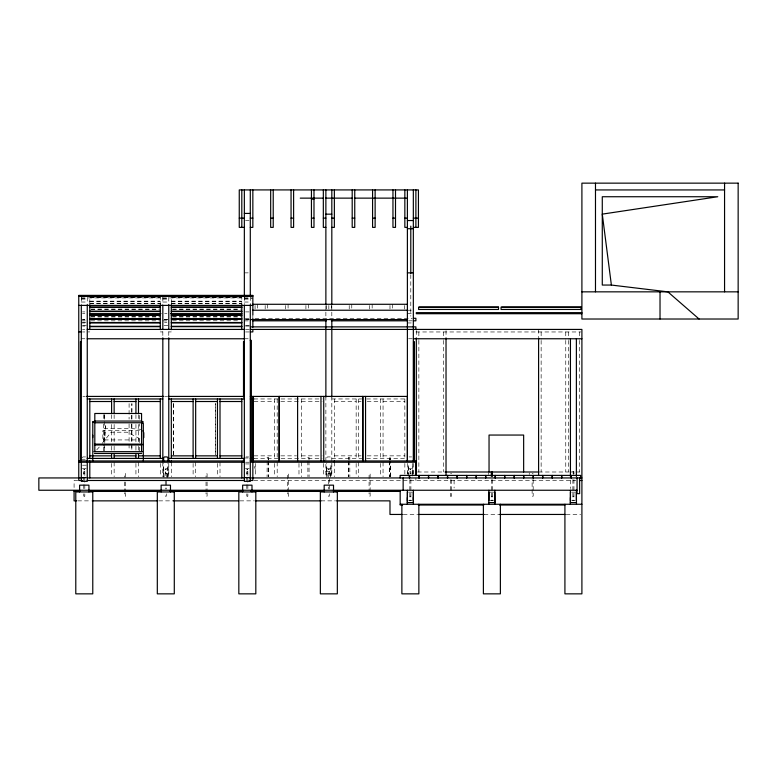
<?xml version="1.0" encoding="UTF-8"?>
<svg xmlns="http://www.w3.org/2000/svg" width="777" height="777" viewBox="0 0 777 777"><rect width="100%" height="100%" fill="white"/><g stroke="black" fill="none" stroke-linecap="round" stroke-linejoin="round"><path stroke-width="0.58" stroke-dasharray="3.88 2.91" d="M167.57 477.369L167.929 466.89M167.764 477.369L167.929 463.374M330.623 477.175L330.973 466.89M330.827 476.087L330.973 463.374M412.16 476.087L412.49 466.89M412.393 473.902L412.49 463.374M163.84 477.185L163.675 463.374M326.884 477.369L326.719 463.374M408.381 476.252L408.246 463.374M104.71 443.949L104.409 449.825A3.341 2.554 0 0 1 104.235 450.767L104.409 443.949M104.769 442.773L105.41 423.873M104.409 438.15A3.341 2.554 0 0 1 103.526 439.996L104.409 438.15L105.614 426.252L104.409 432.206L104.409 442.773M99.291 447.037L95.921 450.767M102.243 443.327L111.101 432.206L127.331 432.206L140.452 439.092M82.158 457.721L82.954 456.925L85.606 456.925M326.719 457.721L327.515 456.925L330.176 456.925L330.973 457.721M245.542 220.493L249.106 220.493M244.347 272.863L249.106 272.863M89.802 297.737L160.285 297.737M171.319 297.737L241.802 297.737M81.177 297.912L251.631 297.912M81.313 298.271L87.257 298.271M162.83 298.271L168.774 298.271M244.347 298.271L252.846 298.271M81.313 299.106L87.257 299.106M162.83 299.106L168.774 299.106M244.347 299.106L250.291 299.106M89.802 301.155L160.285 301.155M171.319 301.155L241.802 301.155M89.802 301.515L160.285 301.515M171.319 301.515L241.802 301.515M81.313 302.03L87.257 302.03M162.83 302.03L168.774 302.03M244.347 302.03L250.291 302.03M89.802 303.263L160.285 303.263M171.319 303.263L241.802 303.263M89.802 303.622L160.285 303.622M171.319 303.622L241.802 303.622M90.996 309.081L160.285 309.081M172.513 309.081L241.802 309.081M90.996 309.431L159.091 309.431M172.513 309.431L239.413 309.431M407.391 310.227L413.335 310.227M82.498 311.898L84.878 311.898M245.542 311.898L249.106 311.898M82.498 313.626L84.878 313.626M164.598 313.626L167.006 313.626M407.391 313.626L412.15 313.626M90.996 316.637L160.285 316.637M172.513 316.637L241.802 316.637M90.996 316.997L159.091 316.997M172.513 316.997L239.413 316.997M245.26 318.288L248.893 318.288M254.943 318.288L412.257 318.288M82.498 319.57L84.878 319.57M164.015 319.57L167.589 319.57M245.542 319.57L249.106 319.57M82.498 319.745L84.878 319.745M164.015 319.745L167.589 319.745M245.542 319.745L249.106 319.745M81.313 320.882L86.004 320.823M90.841 320.823L159.683 320.823M162.83 320.882L167.589 320.882M172.513 320.775L239.413 320.775M244.347 320.882L249.106 320.882M408.644 320.823L412.266 320.823M82.381 322.261L86.004 322.261M164.51 322.261L166.929 322.261M81.313 322.96L84.878 322.96M407.391 322.96L412.15 322.96M82.498 325.631L87.257 325.631M164.015 325.631L168.774 325.631M245.542 325.631L250.291 325.631M82.498 326.068L84.878 326.068M245.542 326.068L249.106 326.068M82.498 329.419L84.878 329.419M245.542 329.419L249.106 329.419M82.498 331.954L84.878 331.954M88.102 331.915L89.802 331.915M160.285 331.915L162.83 331.915M168.774 331.915L171.319 331.915M245.542 331.954L249.106 331.954M415.889 331.964L581.05 331.964M81.313 338.762L84.878 338.762M244.347 338.762L249.106 338.762M408.585 338.762L412.15 338.762M82.877 396.416L85.295 396.416M164.996 396.416L167.414 396.416M253.894 398.96L322.115 398.96M331.818 398.96L361.81 398.96M366.608 398.96L407.391 398.96M254.05 401.515L274.64 401.515M280.818 401.515L298.98 401.515M301.534 401.515L322.115 401.515M334.363 401.515L356.157 401.515M358.712 401.515L361.13 401.515M367.181 401.515L380.507 401.515M383.051 401.515L404.846 401.515M139.481 430.633L102.846 430.633L102.846 439.937L139.481 439.937M254.05 455.856L274.64 455.856M280.818 455.856L296.561 455.856M301.534 455.856L322.115 455.856M334.363 455.856L356.157 455.856M358.712 455.856L361.13 455.856M367.181 455.856L380.507 455.856M383.051 455.856L404.846 455.856M245.998 456.925L248.65 456.925M409.042 456.925L411.693 456.925M390.52 457.556L390.52 459.955L390.627 457.556L389.345 457.556L389.345 459.955M244.347 457.983L249.106 457.983M253.894 458.411L322.115 458.411M331.818 458.411L361.81 458.411M366.608 458.411L407.391 458.411M81.313 459.256L86.062 459.256M245.542 462.228L249.106 462.228M245.542 463.927L249.106 463.927M82.498 465.2L87.257 465.2M82.372 468.424L86.189 468.424M245.415 468.424L249.232 468.424M84.79 471.571L83.77 471.571L83.751 483.556M247.834 471.571L246.814 471.571L246.795 483.556M325.874 471.62L331.818 471.62M417.521 471.998L446.027 471.998M538.597 471.998L568.609 471.998M569.813 471.998L574.65 471.998M575.854 471.998L581.05 471.998M83.77 473.688L84.79 473.688M165.287 473.688L166.317 473.688M246.814 473.688L247.834 473.688M328.331 473.688L329.361 473.688M409.858 473.688L410.878 473.688M450.611 473.688L451.641 473.688M532.138 473.688L533.158 473.688M572.892 473.688L573.921 473.688M82.527 477.253L86.033 477.253M245.571 477.253L249.077 477.253M82.692 477.36L85.917 477.36M245.687 477.36L248.961 477.36M82.527 477.554L86.033 477.554M245.571 477.554L249.077 477.554M83.693 477.729L85.917 477.748M248.961 477.748L245.687 477.748L249.767 477.768M83.79 477.768L86.723 477.768M81.838 477.942L86.062 477.942M244.347 477.942L249.213 477.942M77.729 480.487L74.087 480.487L74.087 490.675M253.894 480.487L575.844 480.487M408.585 492.162L412.15 492.162M490.102 492.162L493.667 492.162M571.629 492.162L575.194 492.162M84.79 496.192L83.77 496.192L83.751 493.832M247.834 496.192L246.814 496.192L246.795 493.832M409.858 496.192L410.878 496.192M450.611 496.192L451.641 496.192L451.66 479.613M491.375 496.192L492.404 496.192M572.892 496.192L573.921 496.192M408.585 500.65L412.15 500.65M490.102 500.65L493.667 500.65M571.629 500.65L575.194 500.65M77.719 500.864L91.035 500.864M158.809 500.864L173.339 500.864M239.908 500.864L254.429 500.864M320.998 500.864L335.518 500.864M403.263 514.452L417.744 514.452M484.129 514.452L499.825 514.452M566.21 514.452L580.691 514.452M141.735 429.36L131.517 428.622L103.292 428.535L103.292 430.633M163.675 466.89L164.025 477.175M408.236 466.89L408.537 474.028M326.719 466.89L327.049 476.252M254.302 466.423L255.39 469.561M104.235 414.384L105.118 420.308M579.351 331.964L579.351 339.209M579.351 340.413L579.351 471.998M573.941 473.989L573.941 471.571L572.892 471.571L572.882 473.989M573.941 479.613L573.941 500.631M573.407 471.998L573.407 474.543M572.882 479.613L572.882 500.631M570.435 480.099L570.435 488.558M568.317 331.964L568.317 339.209M568.317 340.413L568.317 471.998M565.763 331.964L565.763 339.209M565.763 340.413L565.763 471.998M541.142 331.964L541.142 339.209M541.142 340.413L541.142 471.998M538.597 329.419L538.597 336.8M533.177 479.613L533.177 496.192L532.138 496.192L532.119 479.613M529.254 472.843L529.254 474.543M492.414 479.613L492.414 500.631M491.355 479.613L491.355 500.631M488.49 472.843L488.49 474.543M454.098 480.176L454.098 488.014M450.592 479.613L450.592 496.192M446.027 330.623L446.027 336.8M443.482 331.964L443.482 339.209M443.482 340.413L443.482 471.998M418.861 331.964L418.861 339.209M418.861 340.413L418.861 471.998M416.307 330.623L416.307 336.8M415.889 477.942L415.889 480.487M413.335 463.374L413.335 474.358M412.917 474.378L412.917 469.065L412.276 468.424L408.459 468.424L407.818 469.065L407.818 474.378M410.79 274.776L410.79 316.171M410.897 473.989L410.897 471.571L409.858 471.571L409.838 473.989M410.897 479.613L410.897 500.631M409.838 479.613L409.838 500.631M407.391 463.374L407.391 474.358M404.846 398.96L404.846 458.411M404.846 463.442L404.846 474.31M404.419 305.468L404.419 309.032M392.531 304.283L392.531 309.032M389.986 305.468L389.986 309.032M389.452 457.556L389.452 459.955M389.452 461.159L389.452 476.738M389.345 461.159L389.345 476.738M383.051 398.96L383.051 458.411M383.051 462.228L383.051 476.728M380.507 398.96L380.507 458.411M380.507 463.442L380.507 476.728M372.154 304.283L372.154 309.032M370.134 491.462L370.134 473.688L369.094 473.688L369.075 491.462M370.134 492.647L370.134 496.192L369.094 496.192L369.075 492.647M369.609 305.468L369.609 309.032M358.712 398.96L358.712 458.411M358.712 462.228L358.712 476.728M356.157 398.96L356.157 458.411M356.157 463.442L356.157 476.728M351.777 304.283L351.777 309.032M349.757 459.955L349.864 457.556L348.591 457.556L348.591 459.955M349.757 461.159L349.864 476.738M349.223 305.468L349.223 309.032M348.698 457.556L348.698 459.955M348.698 461.159L348.698 476.738M348.591 461.159L348.591 476.738M334.363 398.96L334.363 458.411M334.363 462.228L334.363 476.728M331.818 306.031L331.818 310.868M331.818 312.072L331.818 318.114M331.818 396.416L331.818 462.218M331.818 463.16L331.818 475.524M331.39 304.283L331.39 309.032M331.39 475.437L331.39 469.065L330.759 468.424L326.932 468.424L326.301 469.065L326.301 475.437M329.38 489.092L329.38 471.571L328.331 471.571L328.312 489.092M329.38 493.832L329.38 496.192L328.331 496.192L328.312 493.832M328.846 305.468L328.846 309.032M326.301 305.468L326.301 309.032M325.874 306.031L325.874 310.868M325.874 312.072L325.874 318.114M325.874 396.416L325.874 475.524M323.329 463.442L323.329 476.728M308.993 459.955L309.1 457.556L307.828 457.556L307.935 459.955M308.993 461.159L309.1 476.738M308.469 304.283L308.469 309.032M307.828 461.159L307.935 476.738M305.915 305.468L305.915 309.032M301.534 398.96L301.534 458.411M301.534 462.228L301.534 476.728M298.98 463.442L298.98 476.728M288.617 491.462L288.617 473.688L287.568 473.688L287.558 491.462M288.617 492.647L288.617 496.192L287.568 496.192L287.558 492.647M288.082 304.283L288.082 309.032M285.538 305.468L285.538 309.032M277.185 398.96L277.185 458.411M277.185 462.228L277.185 476.728M274.64 398.96L274.64 458.411M274.64 463.442L274.64 476.728M268.337 459.955L268.337 457.556L267.065 457.556L267.171 459.955M268.337 461.159L268.337 476.738M268.23 457.556L268.23 459.955M268.23 461.159L268.23 476.738M267.706 304.283L267.706 309.032M267.171 461.159L267.065 476.738M265.161 305.468L265.161 309.032M257.624 304.283L257.624 309.032M255.39 463.442L255.39 476.728M255.07 305.468L255.07 309.032M252.846 315.433L252.846 317.842M250.291 296.639L250.291 304.584M247.853 471.571L247.853 483.556M247.853 484.761L247.853 489.092M247.853 493.832L247.853 496.192M246.795 484.761L246.795 489.092M244.347 296.639L244.347 304.584M241.802 306.225L241.802 297.3L171.319 297.377L171.319 304.584M220.008 462.228L220.008 476.728M217.463 463.442L217.463 476.728M215.501 403.584L215.414 454.982L215.394 403.584M207.09 477.243L207.09 473.688L206.051 473.688L206.031 477.243M207.09 481.983L207.09 491.462M207.09 492.647L207.09 496.192L206.051 496.192L206.031 492.647M206.031 481.983L206.031 491.462M195.668 462.228L195.668 476.728M193.114 463.442L193.114 476.728M173.679 403.584L173.698 454.982M173.572 403.584L173.592 454.982M171.319 462.228L171.319 476.728M168.774 297.3L168.774 304.584M168.774 331.653L168.774 336.587M168.774 463.442L168.774 476.728M168.347 476.505L168.347 469.065L167.715 468.424L163.889 468.424L163.257 469.065L163.257 476.505M166.336 477.243L166.336 471.571L165.287 471.571L165.268 477.243M166.336 481.157L166.336 489.092M166.336 493.832L166.336 496.192L165.287 496.192L165.268 493.832M165.268 481.157L165.268 489.092M162.83 297.3L162.83 304.584M162.83 331.653L162.83 336.587M162.83 462.228L162.83 476.728M160.285 306.225L160.285 297.3L89.802 297.377L89.802 304.584M160.285 463.442L160.285 476.728M139.627 439.16L139.627 442.569M139.627 447.115L139.627 451.66M139.297 415.336L139.297 420.308M139.297 423.873L139.297 426.252M138.491 414.733L138.491 419.59M138.491 424.436L138.491 445.066M138.491 446.28L138.491 451.126M138.491 462.228L138.491 476.728M135.936 414.733L135.936 419.59M135.936 424.436L135.936 445.066M135.936 446.28L135.936 451.126M135.936 463.442L135.936 476.728M131.876 419.124L131.876 403.584L131.769 419.124M131.876 423.902L131.876 443.026M131.876 444.221L131.876 450.204L131.75 444.221M131.75 423.902L131.769 443.026M129.099 403.584L129.079 419.124M129.079 423.902L129.099 443.026M129.079 444.221L129.099 450.204M125.573 477.243L125.573 473.688L124.534 473.688L124.514 477.243M125.573 481.983L125.573 491.462M125.573 492.647L125.573 496.192L124.534 496.192L124.514 492.647M124.514 481.983L124.514 491.462M114.141 414.733L114.141 419.59M114.141 424.436L114.141 445.066M114.141 446.28L114.141 451.126M114.141 462.228L114.141 476.728M111.597 414.733L111.597 419.59M111.597 424.436L111.597 445.066M111.597 446.28L111.597 451.126M111.597 463.442L111.597 476.728M104.409 415.336L104.409 420.308M104.409 421.493L104.409 426.252M103.526 414.646L103.526 419.454M103.526 423.97L103.526 445.707M103.526 446.901L103.526 451.67M87.257 297.3L87.257 304.584M84.81 471.571L84.81 483.556M84.81 484.761L84.81 489.092M84.81 493.832L84.81 496.192M83.751 484.761L83.751 489.092M81.313 297.3L81.313 304.584M83.829 469.551L84.732 469.852L83.829 469.551M83.829 472.95L84.732 473.242L83.829 472.95M165.346 469.551L166.259 469.852L165.346 469.551M165.346 472.95L166.259 473.242L165.346 472.95M246.872 469.551L247.776 469.852L246.872 469.551M246.872 472.95L247.776 473.242L246.872 472.95M328.389 469.551L329.302 469.852L328.389 469.551M328.389 472.95L329.302 473.242L328.389 472.95M409.916 469.551L410.819 469.852L409.916 469.551M409.916 472.95L410.819 473.242L409.916 472.95M390.627 476.738L390.627 461.159L390.52 476.738"/><path stroke-width="1.17" d="M92.725 437.597L92.832 435.227M143.803 437.626L143.803 432.954L143.026 430.633M142.764 444.842L142.764 444.25M95.241 451.32L94.813 451.67L94.813 413.481L141.56 413.481L141.56 451.67M94.26 422.503L92.813 421.901L94.26 421.309M141.861 421.309L143.318 421.901L141.861 422.503M595.483 189.938L724.562 189.938M300.243 198.135L323.115 198.135M325.524 198.135L352.01 198.135M354.419 198.135L407.391 198.135M311.441 199.174L313.986 199.174M244.347 213.422L250.291 213.422M325.874 214.17L331.818 214.17M239.258 218.133L244.347 218.133M250.291 218.133L252.846 218.133M270.678 218.133L273.222 218.133M291.054 218.133L293.609 218.133M311.441 218.133L313.986 218.133M323.329 218.133L325.874 218.133M331.818 218.133L334.363 218.133M352.195 218.133L354.749 218.133M372.581 218.133L375.126 218.133M392.958 218.133L395.503 218.133M404.846 218.133L407.391 218.133M413.335 218.133L418.434 218.133M407.391 220.542L413.335 220.542M244.347 227.379L239.258 227.379L239.258 189.918L418.434 189.918L418.434 227.379L413.335 227.379M250.291 227.379L252.846 227.379L252.846 189.918M325.874 227.379L323.329 227.379L323.329 189.918M331.818 227.379L334.363 227.379L334.363 189.918M407.391 227.379L404.846 227.379L404.846 189.918M407.391 228.7L413.335 228.7M407.391 272.863L413.335 272.863M611.382 285.052L602.282 285.052L602.282 196.736L717.773 196.736L602.282 214.131L611.382 285.052L667.841 291.841L699.086 319.017M581.905 291.841L738.15 291.841M78.759 295.784L252.846 295.784M78.759 296.144L252.846 296.144M252.71 304.283L407.391 304.283M78.759 305.39L252.846 305.39M89.802 307.041L160.285 307.041M171.319 307.041L241.802 307.041M419.211 307.226L497.911 307.226M501.66 307.226L580.361 307.226M89.802 307.401L160.285 307.401M171.319 307.401L241.802 307.401M252.71 310.227L407.391 310.227M89.802 311.179L160.285 311.179M171.319 311.179L241.802 311.179M89.802 311.538L160.285 311.538M171.319 311.538L241.802 311.538M581.905 312.645L416.307 312.645L416.307 313.714L581.905 313.714M89.666 313.626L160.965 313.626M170.639 313.626L241.938 313.626M89.802 314.967L160.285 314.967M171.319 314.967L241.802 314.967M89.802 315.316L160.285 315.316M171.319 315.316L241.802 315.316M413.461 318.288L415.889 318.288L415.889 320.823L413.471 320.823M89.802 318.745L160.285 318.745M171.319 318.745L241.802 318.745M89.802 319.104L160.285 319.104M171.319 319.104L241.802 319.104M250.291 319.57L407.391 319.57M252.846 320.823L326.515 320.823M331.342 320.823L407.43 320.823M89.802 322.523L160.285 322.523M171.319 322.523L241.802 322.523M89.802 322.882L160.285 322.882M171.319 322.882L241.802 322.882M89.802 326.311L160.285 326.311M171.319 326.311L241.802 326.311M89.802 326.661L160.285 326.661M171.319 326.661L241.802 326.661M250.291 326.874L415.889 326.874L415.889 329.419M87.257 329.419L244.347 329.419M250.291 329.419L581.905 329.419L581.905 593.851L564.918 593.851L564.918 504.263M78.759 331.915L81.313 331.915M250.291 331.915L252.846 331.915L252.846 329.497M87.257 338.762L244.347 338.762M413.335 338.762L581.905 338.762M250.291 340.355L251.359 340.355L251.359 460.955M81.313 341.627L80.458 341.627L80.458 461.023M244.347 341.627L243.502 341.627L243.502 397.105M86.5 396.416L163.792 396.416M168.23 396.416L244.347 396.416M250.291 396.416L407.391 396.416M87.257 398.96L162.83 398.96M168.774 398.96L244.347 398.96M250.291 398.96L253.894 398.96M89.802 401.515L111.597 401.515M114.141 401.515L135.936 401.515M138.491 401.515L160.285 401.515M171.319 401.515L193.114 401.515M195.668 401.515L217.463 401.515M220.008 401.515L241.802 401.515M94.92 421.056L141.2 421.056M93.638 421.862L92.784 421.862L92.784 460.926M94.92 422.756L141.2 422.756M94.726 444.123L141.375 444.123M94.726 444.968L141.375 444.968M93.988 451.67L142.385 451.67M94.483 453.467L141.618 453.467M89.802 455.856L111.597 455.856M114.141 455.856L135.936 455.856M138.491 455.856L160.285 455.856M171.319 455.856L193.114 455.856M195.668 455.856L217.463 455.856M220.008 455.856L241.802 455.856M87.257 458.411L162.83 458.411M168.774 458.411L244.347 458.411M250.291 458.411L253.894 458.411M78.759 460.955L244.347 460.955M250.291 460.955L415.889 460.955L415.889 475.524M78.759 462.228L244.347 462.228M250.291 462.228L415.889 462.228M445.318 471.998L538.383 471.998M82.391 477.942L38.85 477.942L38.85 490.248L577.068 490.248M87.228 477.942L244.386 477.942M249.213 477.942L581.905 477.942M82.391 480.487L78.759 480.487L78.759 295.386L252.846 295.386L252.846 315.035M87.228 480.487L244.386 480.487M249.213 480.487L252.846 480.487L252.846 460.955M579.477 480.487L581.905 480.487M80.148 490.675L74.087 490.675L74.087 500.864L76.515 500.864M88.636 490.675L161.373 490.675M169.852 490.675L242.589 490.675M251.078 490.675L323.805 490.675M333.508 490.675L400.174 490.675L400.174 505.011L402.603 505.011M74.087 491.423L80.148 491.423M88.636 491.423L161.373 491.423M169.852 491.423L242.589 491.423M251.078 491.423L323.805 491.423M333.508 491.423L400.174 491.423M407.391 492.162L407.391 500.65M413.335 492.162L413.335 500.65M488.918 492.162L488.918 500.65M494.862 492.162L494.968 504.263M570.435 492.162L570.435 500.65M576.379 492.162L576.379 500.65M407.391 497.474L407.284 504.263M413.335 497.474L413.442 504.263M570.435 497.474L570.328 504.263M92.249 500.864L157.605 500.864M173.339 500.864L238.694 500.864M255.643 500.864L320.998 500.864M336.732 500.864L389.986 500.864L389.986 514.452L402.059 514.452M407.284 502.564L413.442 502.564L413.335 490.248M488.811 502.564L494.968 502.564M570.328 502.564L576.485 502.564M400.174 504.263L581.905 504.263M418.347 505.011L483.77 505.011M499.524 505.011L564.937 505.011M418.958 514.452L484.129 514.452M499.825 514.452L565.005 514.452M141.861 423.203L142.463 423.212M724.562 183.149L724.562 291.841M660.023 291.841L660.023 319.017M595.483 183.149L595.483 291.841M580.623 477.942L580.623 475.388L571.289 475.388L571.289 477.942M579.623 477.942L579.623 493.648L577.068 493.648L577.068 477.942M576.379 338.762L576.379 476.476M576.379 490.248L576.485 504.263M571.124 477.942L571.124 475.388L561.79 475.388L561.79 477.942M570.435 338.762L570.435 476.476M570.435 490.248L570.435 502.564M561.625 477.942L561.625 475.388L552.282 475.388L552.282 477.942M552.126 477.942L552.126 475.388L542.783 475.388L542.783 477.942M542.628 477.942L542.628 475.388L533.284 475.388L533.284 477.942M538.597 337.869L538.597 475.524M533.129 477.942L533.129 475.388L523.785 475.388L523.785 477.942M523.649 471.998L523.649 435.052L489.044 435.052L489.044 471.998M523.63 477.942L523.63 475.388L514.287 475.388L514.287 477.942M514.121 477.942L514.121 475.388L504.788 475.388L504.788 477.942M504.623 477.942L504.623 475.388L495.289 475.388L495.289 477.942M500.378 504.263L500.378 593.851L483.391 593.851L483.391 504.263M495.124 477.942L495.124 475.388L485.78 475.388L485.78 477.942M494.862 490.248L494.862 502.564M492.414 476.418L492.414 471.571L491.375 471.571L491.355 476.418M488.918 490.248L488.811 504.263M485.625 477.942L485.625 475.388L476.282 475.388L476.282 477.942M476.126 477.942L476.126 475.388L466.783 475.388L466.783 477.942M466.627 477.942L466.627 475.388L457.284 475.388L457.284 477.942M456.963 477.942L456.963 475.388L447.62 475.388L447.62 477.942M447.465 477.942L447.465 475.388L438.121 475.388L438.121 477.942M446.027 337.869L446.027 475.524M437.966 477.942L437.966 475.388L428.622 475.388L428.622 477.942M428.467 477.942L428.467 475.388L419.124 475.388L419.124 477.942M418.968 477.942L418.968 475.388L409.625 475.388L409.625 477.942M418.861 504.263L418.861 593.851L401.874 593.851L401.874 504.263M416.307 337.869L416.307 475.563M415.889 189.918L415.889 227.379M414.403 461.023L414.403 341.627L413.549 341.627L413.549 461.023M413.335 189.918L413.335 461.062M410.79 226.156L410.79 273.591M409.46 477.942L409.46 475.388L400.126 475.388L400.126 477.942M407.391 189.918L407.391 460.955M407.391 490.248L407.391 502.564M407.371 396.416L407.371 460.955M403.146 477.942L403.146 490.248M395.503 189.918L395.503 227.379L392.958 227.379L392.958 189.918M375.126 189.918L375.126 227.379L372.581 227.379L372.581 189.918M365.549 396.416L365.569 460.955M362.878 396.416L362.898 460.955M362.772 396.416L362.791 460.955M354.749 189.918L354.749 227.379L352.195 227.379L352.195 189.918M334.363 460.955L334.363 462.228M333.518 491.948L333.518 485.159L324.174 485.159L324.174 491.948M331.818 189.918L331.818 304.817M331.818 319.328L331.818 396.94M325.874 189.918L325.874 304.817M325.874 319.328L325.874 396.94M323.727 396.416L323.747 460.955M320.95 396.416L321.056 460.955M313.986 189.918L313.986 227.379L311.441 227.379L311.441 189.918M297.601 396.416L297.62 460.955M293.609 189.918L293.609 227.379L291.054 227.379L291.054 189.918M279.254 396.416L279.234 460.955M279.147 396.416L279.128 460.955M273.222 189.918L273.222 227.379L270.678 227.379L270.678 189.918M253.127 460.955L253.127 396.416L253.001 460.955M252.846 318.453L252.846 327.282M252.846 398.96L252.846 458.411M251.991 491.948L251.991 485.159L242.657 485.159L242.657 491.948M250.291 189.918L250.291 295.92M250.291 304.798L250.291 481.332L244.347 481.332L244.347 305.39M244.347 189.918L244.347 295.92M243.502 459.819L243.502 462.228M241.802 189.918L241.802 227.379M241.802 304.691L241.802 329.603M241.802 398.96L241.802 458.411M241.802 462.228L241.802 477.942M220.008 398.96L220.008 458.411M217.463 398.96L217.463 458.411M195.668 398.96L195.668 458.411M193.114 398.96L193.114 458.411M171.319 304.691L171.319 329.603M171.319 398.96L171.319 458.411M171.319 460.955L171.319 462.228M170.474 491.948L170.474 485.159L161.13 485.159L161.13 491.948M168.774 304.642L168.774 329.497M168.774 337.791L168.774 461.023M167.929 461.111L167.929 457.721L167.133 456.925L164.471 456.925L163.675 457.721L163.675 461.111M162.83 305.39L162.83 329.497M162.83 337.791L162.83 461.023M160.285 304.691L160.285 329.603M160.285 398.96L160.285 458.411M143.318 423.164L143.318 460.955M138.491 398.96L138.491 413.519M138.491 453.554L138.491 458.411M135.936 398.96L135.936 413.519M135.936 453.554L135.936 458.411M114.141 398.96L114.141 413.519M114.141 453.554L114.141 458.411M111.597 398.96L111.597 413.519M111.597 453.554L111.597 458.411M89.802 304.691L89.802 329.603M89.802 398.96L89.802 458.411M89.802 460.955L89.802 477.942M88.947 491.948L88.947 485.159L79.613 485.159L79.613 491.948M87.257 304.798L87.257 481.332L81.313 481.332L81.313 305.39M738.15 183.149L581.905 183.149L581.905 319.017L738.15 319.017L738.15 183.149M498.513 307.119L418.609 307.119L418.609 309.46L498.513 309.46L498.513 307.119M580.963 307.119L501.058 307.119L501.058 309.46L580.963 309.46L580.963 307.119M92.774 491.948L75.787 491.948L75.787 593.851L92.774 593.851L92.774 491.948M174.291 491.948L157.313 491.948L157.313 593.851L174.291 593.851L174.291 491.948M255.818 491.948L238.83 491.948L238.83 593.851L255.818 593.851L255.818 491.948M337.335 491.948L320.357 491.948L320.357 593.851L337.335 593.851L337.335 491.948"/></g></svg>
